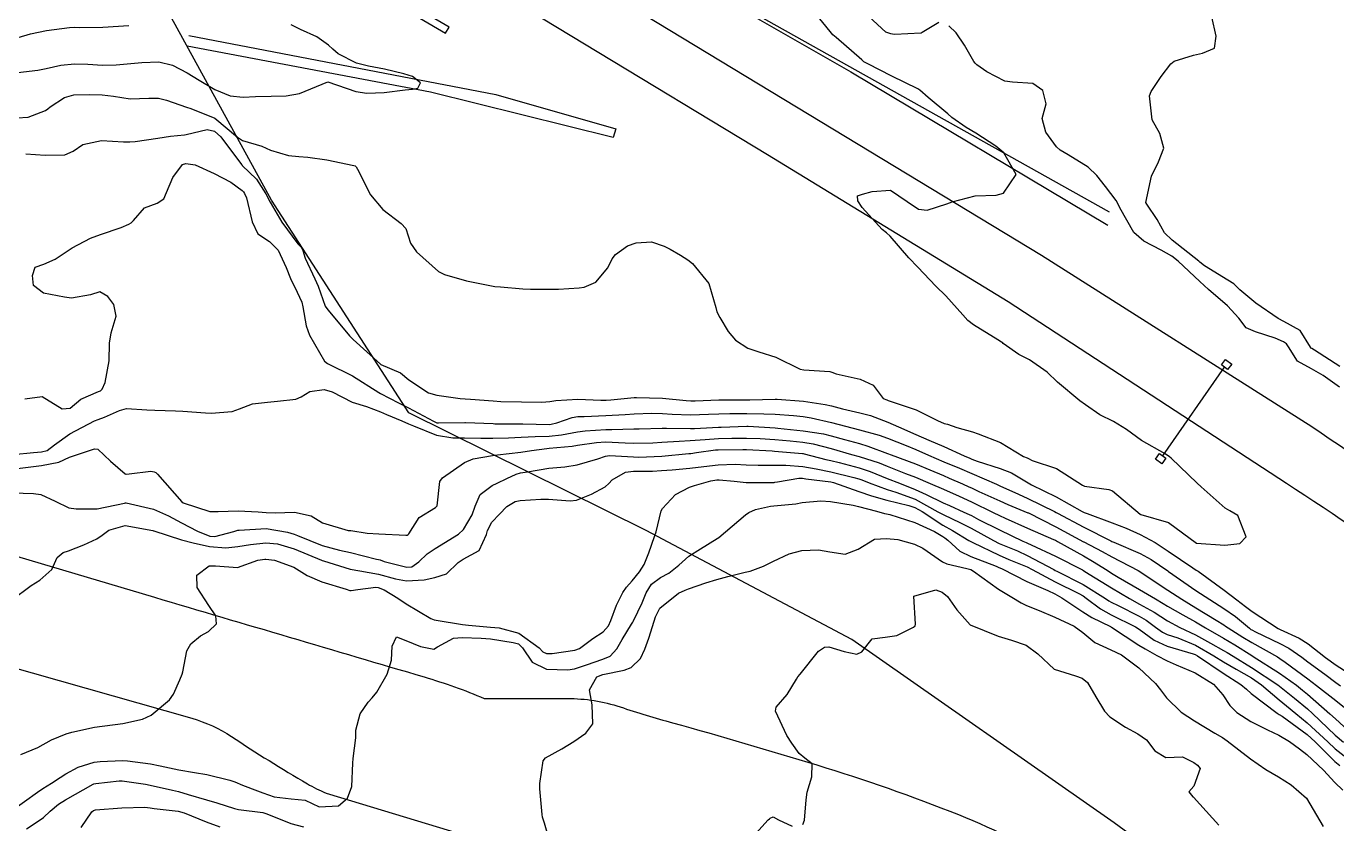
# Model space of a CAD drawing. Header units: metres. Extents: x 307586 to 320046, y 7427249 to 7434250.
# Drawn here: x 318586 to 318679, y 7430022.1 to 7430078.7 of the extents above; entities that cross this region are included whole.
import ezdxf

# ---------------------------------------------------------------- set-up
doc = ezdxf.new("R2010")
doc.units = ezdxf.units.M
doc.header["$MEASUREMENT"] = 0
for name, color, linetype in [('Canaleta de Drenagem', 151, 'Continuous'), ('Curvas de Nivel 1m', 11, 'Continuous'), ('Curvas de Nivel 5m', 15, 'Continuous'), ('Divisa', 42, 'FENCELINE2'), ('Linha Férrea', 20, 'Continuous'), ('Portico', 45, 'Continuous'), ('Vias Primárias', 230, 'Continuous')]:
    doc.layers.add(name, color=color, linetype=linetype)
doc.linetypes.add('FENCELINE2', pattern='A,0.25,-0.1,[132,ltypeshp.shx,S=0.1,R=0,X=-0.1,Y=0],-0.1,1', length=1.45)

msp = doc.modelspace()

# ---------------------------------------------------------------- linework, layer by layer
at = {"layer": 'Canaleta de Drenagem'}
msp.add_lwpolyline([(318539.638, 7430123.687), (318541.017, 7430123.391, -0.089246), (318542.886, 7430122.623, 0.008943), (318546.398, 7430120.47), (318553.255, 7430115.916), (318564.398, 7430108.447), (318582.929, 7430097.371), (318615.73, 7430078.185), (318615.975, 7430078.604), (318595.956, 7430090.288), (318580.7, 7430099.197), (318567.038, 7430107.411), (318557.668, 7430113.435), (318545.153, 7430121.808, 0.087116), (318539.573, 7430124.273, -41.983089)], format="xyb", dxfattribs=at)
for points in [[(318614.111, 7430099.992), (318618.011, 7430096.411), (318620.7, 7430094.089), (318625.407, 7430089.785), (318633.682, 7430082.956), (318637.246, 7430079.797), (318662.813, 7430065.489)], [(318613.695, 7430099.793), (318621.918, 7430092.218), (318627.149, 7430087.707), (318637.191, 7430079.597), (318644.47, 7430075.437), (318662.709, 7430064.554)], [(318597.51, 7430078.014), (318619.3, 7430073.817), (318627.803, 7430071.379), (318627.63, 7430070.777), (318614.657, 7430073.992), (318597.394, 7430077.262)]]:
    msp.add_lwpolyline(points, dxfattribs=at)
at = {"layer": 'Curvas de Nivel 1m', "flags": 128}
for points, elevation in [([(318585.35, 7430072.157), (318586.126, 7430072.203), (318587.359, 7430072.693), (318587.515, 7430072.804), (318587.689, 7430072.957), (318588.707, 7430073.609), (318589.371, 7430073.797), (318590.48, 7430073.821), (318591.372, 7430073.796), (318592.173, 7430073.71), (318593.369, 7430073.518), (318594.676, 7430073.571), (318595.37, 7430073.56), (318595.929, 7430073.422), (318597.364, 7430072.914), (318597.655, 7430072.837), (318599.353, 7430072.14), (318600.982, 7430070.804), (318601.33, 7430070.557), (318602.696, 7430070.149), (318603.324, 7430069.873), (318604.584, 7430069.494), (318605.32, 7430069.424), (318605.958, 7430069.379), (318607.318, 7430069.184), (318609.226, 7430068.788), (318609.314, 7430068.767), (318609.39, 7430068.699), (318609.479, 7430068.53), (318610.415, 7430066.689), (318611.278, 7430065.657), (318612.588, 7430064.66), (318612.913, 7430064.309), (318613.249, 7430063.273), (318613.671, 7430062.646), (318615.229, 7430061.269), (318615.655, 7430061.051), (318617.223, 7430060.6), (318619.217, 7430060.204), (318619.622, 7430060.171), (318621.215, 7430060.031), (318621.764, 7430060.002), (318623.215, 7430059.995), (318623.738, 7430060.002), (318625.217, 7430060.103), (318625.566, 7430060.157), (318626.401, 7430060.492), (318627.233, 7430061.528), (318627.549, 7430062.168), (318627.793, 7430062.474), (318628.642, 7430063.073), (318629.251, 7430063.288), (318630.34, 7430063.362), (318631.249, 7430063.061), (318631.657, 7430062.844), (318632.408, 7430062.423), (318632.906, 7430062.082), (318633.237, 7430061.834), (318634.4, 7430060.398), (318634.893, 7430058.698), (318634.975, 7430058.392), (318635.189, 7430057.988), (318635.787, 7430056.989), (318636.309, 7430056.373), (318637.165, 7430055.823), (318637.96, 7430055.553), (318639.155, 7430055.173), (318640.874, 7430054.323), (318641.143, 7430054.281), (318642.998, 7430054.149), (318643.141, 7430054.112), (318643.444, 7430053.983), (318645.136, 7430053.613), (318646.06, 7430053.184), (318646.784, 7430052.245), (318647.029, 7430052.148), (318647.122, 7430052.113), (318647.333, 7430052.025), (318649.115, 7430051.437), (318650.638, 7430050.674), (318651.106, 7430050.478), (318651.339, 7430050.43), (318651.99, 7430050.187), (318653.098, 7430049.868), (318653.518, 7430049.745), (318655.087, 7430049.119), (318656.723, 7430048.125), (318656.977, 7430048.027), (318657.072, 7430047.985), (318657.337, 7430047.85), (318659.065, 7430047.277), (318660.909, 7430046.081), (318661.052, 7430046.031), (318662.79, 7430045.793), (318663.049, 7430045.681), (318665.009, 7430044.03), (318665.033, 7430044.015), (318665.055, 7430044.008), (318667.024, 7430043.435), (318669.003, 7430041.98), (318671.002, 7430041.84), (318672.062, 7430041.944), (318672.532, 7430042.415), (318671.925, 7430043.947), (318671.354, 7430044.273), (318671.038, 7430044.467), (318669.332, 7430045.977), (318669.055, 7430046.232), (318667.207, 7430047.999), (318667.075, 7430048.112), (318666.773, 7430048.309), (318665.091, 7430049.263), (318664.031, 7430050.041), (318663.108, 7430050.599), (318662.141, 7430051.092), (318661.12, 7430051.787), (318660.733, 7430052.084), (318659.142, 7430053.4), (318658.414, 7430054.107), (318657.162, 7430054.989), (318656.392, 7430055.359), (318655.291, 7430056.148), (318655.236, 7430056.211), (318655.174, 7430056.25), (318654.917, 7430056.411), (318653.186, 7430057.484), (318652.782, 7430057.769), (318652.426, 7430058.182), (318651.213, 7430059.525), (318650.516, 7430060.207), (318649.236, 7430061.555), (318648.603, 7430062.226), (318647.258, 7430063.755), (318647.011, 7430063.994), (318646.71, 7430064.248), (318645.286, 7430065.805), (318644.987, 7430066.273), (318644.952, 7430066.618), (318645.298, 7430066.757), (318645.988, 7430066.948), (318647.301, 7430067.028), (318648.471, 7430066.228), (318649.285, 7430065.675), (318649.895, 7430065.603), (318651.291, 7430066.058), (318651.672, 7430066.194), (318653.297, 7430066.625), (318654.787, 7430066.666), (318655.3, 7430066.819), (318656.217, 7430068.136), (318655.336, 7430069.688), (318654.755, 7430070.156), (318653.352, 7430071.077), (318652.651, 7430071.476), (318651.646, 7430072.196), (318651.366, 7430072.438), (318649.975, 7430073.616), (318649.382, 7430074.125), (318649.225, 7430074.222), (318647.396, 7430075.119), (318645.684, 7430075.991), (318645.411, 7430076.143), (318645.25, 7430076.272), (318643.429, 7430077.863), (318643.2, 7430078.063), (318643.008, 7430078.296), (318641.461, 7430080.217)], 763), ([(318650.718, 7430078.933), (318649.55, 7430078.219), (318649.469, 7430078.183), (318649.433, 7430078.18), (318647.595, 7430078.075), (318647.431, 7430078.097), (318647.318, 7430078.128), (318646.971, 7430078.247), (318645.453, 7430079.635)], 764), ([(318585.389, 7430075.395), (318586.805, 7430075.556), (318587.393, 7430075.668), (318588.45, 7430075.902), (318589.399, 7430076.003), (318590.36, 7430075.969), (318591.398, 7430075.907), (318592.376, 7430075.928), (318593.4, 7430076.014), (318594.197, 7430076.086), (318595.402, 7430076.14), (318596.358, 7430075.896), (318597.391, 7430075.353), (318598.258, 7430074.831), (318599.376, 7430074.178), (318600.46, 7430073.721), (318601.371, 7430073.628), (318602.26, 7430073.675), (318603.372, 7430073.7), (318604.414, 7430073.719), (318605.374, 7430073.89), (318607.383, 7430074.72), (318609.376, 7430074.04), (318610.147, 7430073.92), (318611.376, 7430073.969), (318612.874, 7430074.153), (318613.378, 7430074.194), (318613.76, 7430074.265), (318613.95, 7430074.644), (318613.39, 7430075.089), (318612.77, 7430075.281), (318611.397, 7430075.611), (318610.257, 7430075.835), (318609.403, 7430076.038), (318608.115, 7430076.713), (318607.727, 7430077.028), (318607.419, 7430077.319), (318606.604, 7430077.918), (318605.43, 7430078.441), (318604.776, 7430078.757)], 762), ([(318585.422, 7430077.861), (318586.285, 7430078.12), (318587.427, 7430078.353), (318589.055, 7430078.572), (318589.429, 7430078.591), (318589.781, 7430078.584), (318591.43, 7430078.598), (318593.252, 7430078.713)], 761), ([(318679.141, 7430053.051), (318677.996, 7430053.872), (318677.158, 7430054.34), (318676.168, 7430054.9), (318675.53, 7430055.905), (318675.392, 7430056.124), (318675.176, 7430056.263), (318674.572, 7430056.523), (318673.183, 7430056.967), (318672.515, 7430057.269), (318672.003, 7430057.948), (318671.206, 7430058.814), (318669.859, 7430059.974), (318669.229, 7430060.547), (318667.696, 7430061.995), (318667.248, 7430062.349), (318666.496, 7430062.77), (318665.264, 7430063.418), (318664.563, 7430064.037), (318663.571, 7430065.766), (318663.443, 7430066.048), (318663.296, 7430066.309), (318662.541, 7430067.297), (318661.939, 7430068.071), (318661.322, 7430068.669), (318659.889, 7430069.54), (318659.339, 7430069.859), (318659.072, 7430070.103), (318658.315, 7430071.149), (318658.061, 7430072.113), (318658.336, 7430073.153), (318658.101, 7430074.113), (318657.398, 7430074.602), (318655.952, 7430074.695), (318655.399, 7430074.771), (318654.129, 7430075.439), (318653.41, 7430075.923), (318653.291, 7430076.051), (318653.216, 7430076.173), (318652.554, 7430077.313), (318651.951, 7430078.192), (318651.44, 7430078.7)], 764), ([(318585.946, 7430069.608), (318587.318, 7430069.509), (318588.73, 7430069.534), (318589.322, 7430069.81), (318589.994, 7430070.265), (318591.329, 7430070.552), (318592.897, 7430070.465), (318593.329, 7430070.458), (318593.724, 7430070.491), (318595.332, 7430070.732), (318596.23, 7430070.857), (318597.223, 7430070.954), (318597.335, 7430070.975), (318598.817, 7430071.349), (318599.339, 7430071.217), (318599.796, 7430070.815), (318601.254, 7430068.86), (318601.295, 7430068.8), (318601.313, 7430068.784), (318602.331, 7430067.813), (318602.983, 7430066.775), (318603.284, 7430066.172), (318604.117, 7430064.761), (318605.248, 7430063.231), (318605.481, 7430062.982), (318605.598, 7430062.745), (318605.772, 7430062.205), (318606.468, 7430060.731), (318606.687, 7430060.207), (318607.194, 7430058.797), (318607.229, 7430058.72), (318607.405, 7430058.504), (318608.916, 7430056.703), (318609.169, 7430056.441), (318611.117, 7430054.68), (318611.143, 7430054.666), (318612.54, 7430054.062), (318613.132, 7430053.579), (318614.52, 7430052.636), (318615.122, 7430052.491), (318616.764, 7430052.25), (318617.119, 7430052.226), (318617.508, 7430052.207), (318619.118, 7430052.068), (318619.651, 7430052.041), (318621.117, 7430052.01), (318622.567, 7430051.988), (318623.118, 7430052.024), (318623.554, 7430052.09), (318625.12, 7430052.196), (318626.75, 7430052.117), (318627.119, 7430052.115), (318627.456, 7430052.14), (318629.121, 7430052.304), (318629.267, 7430052.313), (318631.121, 7430052.256), (318632.803, 7430052.098), (318633.12, 7430052.082), (318633.437, 7430052.089), (318635.12, 7430052.144), (318636.914, 7430052.156), (318637.121, 7430052.155), (318637.323, 7430052.156), (318639.122, 7430052.205), (318639.26, 7430052.2), (318641.12, 7430052.047), (318642.65, 7430051.829), (318643.117, 7430051.718), (318643.88, 7430051.518), (318645.113, 7430051.229), (318645.883, 7430051.03), (318647.106, 7430050.573), (318647.861, 7430050.232), (318649.095, 7430049.677), (318650.009, 7430049.291), (318651.083, 7430048.839), (318652.526, 7430048.178), (318652.91, 7430048.011), (318653.071, 7430047.946), (318653.441, 7430047.795), (318655.064, 7430047.272), (318655.88, 7430046.957), (318657.054, 7430046.253), (318657.287, 7430046.118), (318659.045, 7430045.262), (318660.892, 7430044.224), (318661.034, 7430044.161), (318661.093, 7430044.138), (318661.248, 7430044.077), (318663.023, 7430043.422), (318664.01, 7430043.048), (318665.011, 7430042.599), (318666.066, 7430042.014), (318666.643, 7430041.649), (318666.997, 7430041.418), (318668.733, 7430040.235), (318668.984, 7430040.064), (318669.111, 7430039.979), (318670.963, 7430038.641), (318671.862, 7430037.946), (318672.48, 7430037.469), (318672.945, 7430037.125), (318674.784, 7430035.911), (318674.932, 7430035.837), (318676.277, 7430035.24), (318676.922, 7430034.833), (318678.145, 7430033.868), (318678.905, 7430033.316), (318680.347, 7430032.389)], 764), ([(318585.066, 7430048.262), (318586.509, 7430048.41), (318587.068, 7430048.459), (318587.465, 7430048.56), (318587.987, 7430048.951), (318589.081, 7430049.742), (318590.824, 7430050.657), (318591.091, 7430050.764), (318591.535, 7430050.913), (318592.606, 7430051.392), (318593.103, 7430051.534), (318594.533, 7430051.444), (318595.101, 7430051.406), (318596.582, 7430051.367), (318597.1, 7430051.336), (318598.693, 7430051.23), (318599.099, 7430051.2), (318600.586, 7430051.32), (318601.104, 7430051.517), (318602.034, 7430051.861), (318603.111, 7430051.983), (318603.812, 7430052.063), (318605.115, 7430052.199), (318605.494, 7430052.367), (318606.11, 7430052.735), (318607.124, 7430052.877), (318607.693, 7430052.714), (318609.112, 7430051.974), (318610.133, 7430051.67), (318611.109, 7430051.307), (318611.549, 7430051.115), (318612.619, 7430050.657), (318613.1, 7430050.451), (318613.448, 7430050.296), (318615.088, 7430049.652), (318616.25, 7430049.448), (318617.086, 7430049.445), (318618.237, 7430049.437), (318619.086, 7430049.431), (318620.206, 7430049.449), (318621.087, 7430049.487), (318622.087, 7430049.546), (318623.089, 7430049.577), (318623.952, 7430049.66), (318625.093, 7430049.882), (318625.636, 7430049.96), (318627.096, 7430050.047), (318627.52, 7430050.053), (318629.097, 7430050.079), (318629.466, 7430050.087), (318631.098, 7430050.131), (318631.401, 7430050.133), (318633.098, 7430050.111), (318633.388, 7430050.117), (318635.1, 7430050.204), (318635.276, 7430050.211), (318637.102, 7430050.272), (318637.187, 7430050.274), (318639.1, 7430050.155), (318639.295, 7430050.143), (318641.097, 7430049.957), (318642.531, 7430049.735), (318643.093, 7430049.603), (318644.036, 7430049.333), (318645.085, 7430049.057), (318645.692, 7430048.871), (318647.074, 7430048.34), (318647.344, 7430048.237), (318649.067, 7430047.6), (318650.092, 7430047.18), (318651.059, 7430046.771), (318651.463, 7430046.599), (318652.412, 7430046.18), (318652.858, 7430045.981), (318653.05, 7430045.891), (318653.563, 7430045.649), (318655.041, 7430044.979), (318655.622, 7430044.725), (318657.033, 7430044.138), (318657.074, 7430044.12), (318659.018, 7430043.135), (318660.984, 7430042.08), (318661.003, 7430042.07), (318662.316, 7430041.38), (318662.992, 7430041.006), (318664.864, 7430040.031), (318664.982, 7430039.963), (318665.154, 7430039.854), (318666.963, 7430038.645), (318667.97, 7430037.99), (318668.947, 7430037.393), (318670.402, 7430036.502), (318670.935, 7430036.178), (318671.064, 7430036.088), (318671.253, 7430035.955), (318672.29, 7430035.303), (318672.923, 7430034.924), (318674.734, 7430033.912), (318674.911, 7430033.8), (318675.285, 7430033.527), (318676.89, 7430032.343), (318677.51, 7430031.874), (318678.872, 7430030.801), (318680.079, 7430029.848)], 766), ([(318585.356, 7430047.285), (318587.058, 7430047.476), (318588.287, 7430047.722), (318589.064, 7430048.071), (318590.829, 7430048.681), (318591.07, 7430048.639), (318591.955, 7430047.8), (318592.999, 7430046.891), (318593.053, 7430046.872), (318593.074, 7430046.869), (318593.282, 7430046.888), (318594.831, 7430047.097), (318595.055, 7430047.049), (318595.175, 7430046.989), (318595.299, 7430046.866), (318597.024, 7430044.898), (318597.109, 7430044.839), (318599.017, 7430044.221), (318599.607, 7430044.224), (318601.018, 7430044.278), (318602.436, 7430044.198), (318603.017, 7430044.161), (318603.649, 7430044.132), (318605.017, 7430044.174), (318606.202, 7430043.92), (318607.01, 7430043.426), (318608.823, 7430042.884), (318609.005, 7430042.865), (318610.162, 7430042.688), (318611.002, 7430042.629), (318612.903, 7430042.552), (318613.002, 7430042.554), (318613.067, 7430042.585), (318613.133, 7430042.649), (318613.858, 7430043.798), (318615.022, 7430044.502), (318615.126, 7430044.628), (318615.325, 7430046.349), (318615.504, 7430046.623), (318617.064, 7430047.709), (318617.688, 7430047.972), (318619.069, 7430048.197), (318619.408, 7430048.238), (318621.072, 7430048.445), (318621.825, 7430048.549), (318622.913, 7430048.694), (318623.076, 7430048.711), (318624.722, 7430048.869), (318625.079, 7430048.922), (318626.442, 7430049.13), (318627.083, 7430049.157), (318628.46, 7430049.089), (318629.082, 7430049.078), (318630.423, 7430049.107), (318631.083, 7430049.14), (318632.291, 7430049.216), (318633.086, 7430049.259), (318634.145, 7430049.342), (318635.088, 7430049.395), (318636.044, 7430049.42), (318637.089, 7430049.428), (318638.041, 7430049.398), (318639.088, 7430049.329), (318640.173, 7430049.243), (318641.085, 7430049.15), (318641.797, 7430049.023), (318643.079, 7430048.685), (318644.515, 7430048.276), (318645.071, 7430048.118), (318646.486, 7430047.668), (318647.065, 7430047.449), (318648.36, 7430046.926), (318649.057, 7430046.653), (318650.108, 7430046.209), (318651.047, 7430045.803), (318652.165, 7430045.309), (318653.04, 7430044.897), (318654.571, 7430044.155), (318655.03, 7430043.929), (318655.427, 7430043.744), (318657.017, 7430043.045), (318658.861, 7430042.245), (318659.004, 7430042.177), (318659.148, 7430042.099), (318660.993, 7430041.071), (318661.624, 7430040.706), (318662.662, 7430040.055), (318662.98, 7430039.85), (318663.45, 7430039.571), (318664.963, 7430038.686), (318666.081, 7430038.013), (318666.631, 7430037.686), (318666.948, 7430037.502), (318668.04, 7430036.891), (318668.937, 7430036.387), (318669.646, 7430035.973), (318670.926, 7430035.232), (318671.722, 7430034.749), (318672.914, 7430033.99), (318673.008, 7430033.929), (318674.895, 7430032.748), (318676.081, 7430031.892), (318676.529, 7430031.535), (318676.877, 7430031.245), (318678.469, 7430029.864), (318678.858, 7430029.514), (318680.669, 7430027.832)], 767), ([(318585.031, 7430045.557), (318586.509, 7430045.489), (318587.03, 7430045.431), (318588.038, 7430044.95), (318589.018, 7430044.491), (318589.537, 7430044.415), (318591.018, 7430044.419), (318592.953, 7430044.822), (318593.022, 7430044.838), (318593.075, 7430044.837), (318595.018, 7430044.383), (318596.075, 7430043.915), (318597.009, 7430043.425), (318598.135, 7430042.829), (318598.998, 7430042.483), (318599.357, 7430042.457), (318600.711, 7430042.803), (318600.929, 7430042.875), (318601.004, 7430042.886), (318601.097, 7430042.891), (318603.005, 7430043.01), (318604.516, 7430042.755), (318605.001, 7430042.602), (318605.237, 7430042.509), (318606.989, 7430041.819), (318608.217, 7430041.475), (318608.982, 7430041.319), (318610.827, 7430040.839), (318610.984, 7430040.808), (318611.091, 7430040.786), (318611.387, 7430040.674), (318612.977, 7430040.263), (318613.339, 7430040.285), (318613.84, 7430040.641), (318614.415, 7430041.209), (318614.993, 7430041.592), (318616.654, 7430042.605), (318617.006, 7430042.945), (318617.623, 7430043.988), (318617.828, 7430044.592), (318618.19, 7430045.434), (318619.045, 7430046.071), (318619.397, 7430046.227), (318620.074, 7430046.57), (318620.743, 7430046.877), (318621.057, 7430046.956), (318621.55, 7430047.045), (318623.06, 7430047.287), (318624.194, 7430047.387), (318625.063, 7430047.529), (318626.544, 7430047.964), (318627.07, 7430048.152), (318627.358, 7430048.189), (318629.069, 7430048.095), (318629.44, 7430048.086), (318631.07, 7430048.156), (318632.992, 7430048.331), (318633.072, 7430048.336), (318633.135, 7430048.347), (318633.526, 7430048.405), (318634.877, 7430048.591), (318635.076, 7430048.604), (318636.824, 7430048.617), (318637.077, 7430048.612), (318638.896, 7430048.522), (318639.075, 7430048.509), (318641.049, 7430048.344), (318641.073, 7430048.344), (318641.092, 7430048.339), (318641.171, 7430048.319), (318642.696, 7430047.923), (318643.068, 7430047.838), (318643.654, 7430047.698), (318645.063, 7430047.319), (318645.86, 7430047.057), (318647.056, 7430046.572), (318647.939, 7430046.231), (318649.047, 7430045.794), (318649.831, 7430045.423), (318651.033, 7430044.849), (318651.484, 7430044.647), (318652.499, 7430044.178), (318652.868, 7430044.01), (318653.029, 7430043.93), (318653.531, 7430043.659), (318655.015, 7430042.923), (318656.669, 7430042.125), (318656.906, 7430042.026), (318657.001, 7430041.978), (318657.261, 7430041.857), (318658.992, 7430041.053), (318660.904, 7430040.081), (318660.982, 7430040.039), (318661.085, 7430039.975), (318662.964, 7430038.799), (318664.236, 7430038.037), (318664.949, 7430037.656), (318666.001, 7430037.072), (318666.938, 7430036.463), (318667.811, 7430035.991), (318668.928, 7430035.473), (318670.003, 7430034.888), (318670.917, 7430034.353), (318671.164, 7430034.205), (318671.591, 7430033.95), (318672.901, 7430033.16), (318674.768, 7430031.911), (318674.882, 7430031.827), (318675.952, 7430030.972), (318676.866, 7430030.208), (318677.229, 7430029.876), (318678.84, 7430028.354), (318679.418, 7430027.851)], 768), ([(318584.942, 7430037.92), (318586.346, 7430038.969), (318586.957, 7430039.34), (318587.805, 7430040.111), (318588.17, 7430040.948), (318588.602, 7430041.321), (318588.98, 7430041.44), (318590.068, 7430041.848), (318590.993, 7430042.274), (318591.38, 7430042.532), (318591.853, 7430042.907), (318593.006, 7430043.227), (318594.955, 7430042.87), (318595.003, 7430042.851), (318595.03, 7430042.842), (318596.993, 7430042.204), (318597.825, 7430041.997), (318598.987, 7430041.731), (318600.149, 7430041.644), (318600.987, 7430041.748), (318601.896, 7430041.879), (318602.991, 7430042.001), (318603.816, 7430041.936), (318604.985, 7430041.578), (318606.922, 7430040.773), (318606.973, 7430040.753), (318607.073, 7430040.719), (318608.967, 7430040.133), (318609.641, 7430040.018), (318610.969, 7430039.767), (318612.19, 7430039.437), (318612.963, 7430039.293), (318614.219, 7430039.383), (318614.967, 7430039.548), (318615.789, 7430039.799), (318616.62, 7430040.605), (318616.985, 7430040.832), (318618.123, 7430041.457), (318618.628, 7430042.584), (318618.713, 7430042.876), (318619.012, 7430043.46), (318619.555, 7430044.037), (318620.073, 7430044.57), (318620.669, 7430044.923), (318621.03, 7430045.011), (318622.483, 7430045.087), (318623.032, 7430045.104), (318624.565, 7430044.98), (318625.031, 7430045.017), (318626.078, 7430045.454), (318627.045, 7430045.985), (318627.311, 7430046.216), (318627.551, 7430046.475), (318628.501, 7430047.023), (318629.059, 7430047.095), (318630.411, 7430047.095), (318631.06, 7430047.121), (318631.816, 7430047.184), (318633.062, 7430047.298), (318634.048, 7430047.415), (318635.064, 7430047.532), (318636.265, 7430047.573), (318637.065, 7430047.546), (318637.907, 7430047.509), (318639.065, 7430047.501), (318639.88, 7430047.517), (318641.064, 7430047.42), (318642.011, 7430047.254), (318643.06, 7430047.045), (318644.693, 7430046.637), (318645.056, 7430046.538), (318645.257, 7430046.469), (318645.774, 7430046.259), (318647.046, 7430045.789), (318647.677, 7430045.6), (318649.036, 7430045.093), (318650.646, 7430044.204), (318651.021, 7430043.999), (318652.265, 7430043.424), (318653.016, 7430043.035), (318654.605, 7430042.154), (318655.001, 7430041.961), (318656.292, 7430041.427), (318656.993, 7430041.108), (318658.875, 7430040.101), (318658.982, 7430040.043), (318659.09, 7430039.991), (318660.967, 7430039.048), (318662.536, 7430038.056), (318662.785, 7430037.886), (318662.95, 7430037.791), (318663.447, 7430037.546), (318664.941, 7430036.791), (318665.424, 7430036.509), (318666.096, 7430036.013), (318666.578, 7430035.654), (318666.928, 7430035.49), (318667.67, 7430035.248), (318668.92, 7430034.727), (318670.223, 7430033.967), (318670.907, 7430033.541), (318671.81, 7430033.036), (318672.89, 7430032.427), (318673.607, 7430031.923), (318674.872, 7430030.857), (318675.39, 7430030.424), (318676.052, 7430029.892), (318676.853, 7430029.224), (318678.306, 7430027.865), (318678.828, 7430027.387), (318679.695, 7430026.721)], 769), ([(318584.935, 7430022.987), (318586.776, 7430024.294), (318587.173, 7430024.562), (318587.784, 7430024.95), (318588.384, 7430025.349), (318588.793, 7430025.61), (318589.663, 7430026.069), (318590.805, 7430026.424), (318591.238, 7430026.481), (318592.808, 7430026.553), (318593.16, 7430026.534), (318594.804, 7430026.3), (318595.486, 7430026.177), (318596.799, 7430025.896), (318597.929, 7430025.696), (318598.794, 7430025.557), (318600.438, 7430025.154), (318600.786, 7430025.03), (318601.326, 7430024.792), (318602.402, 7430024.397), (318602.778, 7430024.257), (318603.574, 7430023.963), (318604.774, 7430023.834), (318605.772, 7430023.734), (318606.768, 7430023.257), (318608.144, 7430023.332), (318608.775, 7430023.886), (318609.091, 7430024.695), (318609.147, 7430026.356), (318609.172, 7430026.696), (318609.361, 7430028.161), (318609.375, 7430028.695), (318609.667, 7430029.869), (318610.237, 7430030.686), (318610.536, 7430031.005), (318610.864, 7430031.406), (318611.587, 7430032.669), (318611.893, 7430033.665), (318611.949, 7430034.664), (318612.245, 7430035.328), (318612.909, 7430035.073), (318613.942, 7430034.64), (318614.901, 7430034.458), (318615.169, 7430034.626), (318616.302, 7430035.22), (318616.913, 7430035.275), (318618.26, 7430035.239), (318618.912, 7430035.186), (318620.538, 7430034.935), (318620.907, 7430034.821), (318621.187, 7430034.556), (318621.864, 7430033.517), (318622.888, 7430033.033), (318624.413, 7430032.99), (318624.888, 7430033.061), (318625.736, 7430033.342), (318626.895, 7430033.733), (318627.415, 7430033.958), (318627.872, 7430034.47), (318628.252, 7430035.127), (318628.929, 7430036.223), (318629.02, 7430036.371), (318629.066, 7430036.459), (318629.669, 7430037.73), (318629.97, 7430038.45), (318630.342, 7430039.066), (318630.969, 7430039.539), (318631.56, 7430039.845), (318632.29, 7430040.42), (318632.989, 7430041.047), (318633.814, 7430041.583), (318635.002, 7430042.313), (318635.107, 7430042.388), (318637.019, 7430043.993), (318637.232, 7430044.146), (318637.719, 7430044.353), (318638.769, 7430044.6), (318639.027, 7430044.631), (318640.576, 7430044.778), (318641.031, 7430044.85), (318642.359, 7430044.974), (318643.032, 7430044.926), (318644.634, 7430044.669), (318645.028, 7430044.583), (318646.289, 7430044.251), (318646.863, 7430044.084), (318647.021, 7430044.058), (318647.238, 7430044.021), (318649.015, 7430043.443), (318650.422, 7430042.793), (318651.005, 7430042.439), (318651.155, 7430042.347), (318651.356, 7430042.195), (318652.215, 7430041.402), (318652.992, 7430041.036), (318654.798, 7430040.338), (318654.984, 7430040.252), (318655.057, 7430040.222), (318655.22, 7430040.146), (318656.97, 7430039.247), (318658.46, 7430038.605), (318658.957, 7430038.371), (318659.443, 7430038.095), (318660.943, 7430037.089), (318661.564, 7430036.696), (318662.904, 7430036.05), (318662.921, 7430036.039), (318662.973, 7430036.009), (318664.92, 7430034.738), (318665.365, 7430034.471), (318666.189, 7430034.011), (318666.907, 7430033.612), (318667.56, 7430033.336), (318668.895, 7430032.777), (318670.207, 7430031.967), (318670.875, 7430031.202), (318671.363, 7430030.448), (318671.866, 7430029.945), (318672.854, 7430029.305), (318674.034, 7430028.729), (318674.839, 7430028.345), (318675.599, 7430027.899), (318676.314, 7430027.374), (318676.824, 7430026.965), (318677.999, 7430025.868), (318678.804, 7430024.975), (318679.378, 7430024.431)], 771), ([(318623.189, 7430020.526), (318622.759, 7430022.104), (318622.616, 7430022.531), (318622.578, 7430022.718), (318622.407, 7430024.534), (318622.415, 7430024.909), (318622.661, 7430026.532), (318622.815, 7430026.734), (318623.968, 7430027.372), (318624.827, 7430027.895), (318625.692, 7430028.497), (318626.18, 7430029.153), (318626.135, 7430030.491), (318625.949, 7430031.569), (318626.453, 7430032.486), (318626.885, 7430032.663), (318628.394, 7430032.958), (318628.89, 7430033.16), (318629.562, 7430033.787), (318629.855, 7430034.45), (318630.143, 7430035.22), (318630.54, 7430036.444), (318630.634, 7430036.745), (318630.942, 7430037.357), (318632.245, 7430038.421), (318632.736, 7430038.633), (318632.958, 7430038.724), (318634.195, 7430039.168), (318634.968, 7430039.389), (318635.751, 7430039.599), (318636.976, 7430039.906), (318637.347, 7430039.987), (318638.28, 7430040.347), (318638.753, 7430040.574), (318638.986, 7430040.688), (318640.1, 7430041.22), (318640.994, 7430041.464), (318642.186, 7430041.493), (318642.994, 7430041.358), (318644.088, 7430041.183), (318644.996, 7430041.552), (318646.163, 7430042.253), (318647.004, 7430042.309), (318647.816, 7430042.232), (318649, 7430041.909), (318649.596, 7430041.615), (318650.987, 7430040.644), (318651.297, 7430040.506), (318652.713, 7430040.174), (318652.982, 7430040.103), (318653.172, 7430039.976), (318654.961, 7430038.716), (318655.903, 7430038.136), (318656.558, 7430037.735), (318656.947, 7430037.561), (318657.847, 7430037.207), (318658.939, 7430036.716), (318660.316, 7430036.086), (318660.928, 7430035.638), (318661.782, 7430034.928), (318662.917, 7430034.411), (318663.684, 7430034.042), (318664.899, 7430033.116), (318666.082, 7430032.012), (318666.444, 7430031.572), (318666.873, 7430030.999), (318667.917, 7430029.989), (318668.854, 7430029.357), (318670.304, 7430028.495), (318670.836, 7430028.183), (318671.173, 7430027.947), (318672.82, 7430026.67), (318673.919, 7430025.919), (318674.808, 7430025.399), (318675.717, 7430024.811), (318676.793, 7430023.88), (318677.984, 7430021.868)], 772), ([(318641.07, 7430021.997), (318641.198, 7430022.306), (318641.322, 7430023.76), (318641.393, 7430024.304), (318641.704, 7430025.396), (318641.732, 7430026.301), (318641.216, 7430026.705), (318640.82, 7430027.048), (318640.286, 7430027.784), (318639.93, 7430028.329), (318639.146, 7430030.049), (318639.192, 7430030.337), (318639.964, 7430031.237), (318640.634, 7430032.322), (318640.728, 7430032.478), (318640.886, 7430032.671), (318642.177, 7430034.301), (318642.602, 7430034.6), (318642.908, 7430034.611), (318644.006, 7430034.279), (318644.901, 7430034.107), (318645.25, 7430034.265), (318645.997, 7430035.174), (318646.919, 7430035.291), (318647.733, 7430035.419), (318648.93, 7430036.02), (318649.043, 7430036.107), (318649.066, 7430036.219), (318648.953, 7430038.22), (318650.512, 7430038.652), (318650.957, 7430038.494), (318651.332, 7430038.194), (318651.992, 7430037.233), (318652.933, 7430036.17), (318654.925, 7430035.381), (318655.886, 7430035.099), (318656.919, 7430034.743), (318657.753, 7430034.112), (318658.897, 7430033.025), (318660.42, 7430032.555), (318660.888, 7430032.403), (318661.273, 7430032.074), (318661.867, 7430031.059), (318662.471, 7430030.056), (318662.857, 7430029.643), (318663.966, 7430028.919), (318664.839, 7430028.432), (318665.456, 7430028.021), (318666.047, 7430027.233), (318666.82, 7430026.756), (318668.011, 7430026.798), (318668.817, 7430026.4), (318669.064, 7430026.225), (318669.254, 7430025.973), (318668.8, 7430024.723), (318668.447, 7430024.333), (318668.749, 7430023.98), (318668.792, 7430023.934), (318670.587, 7430021.953)], 773), ([(318586.013, 7430021.702), (318586.751, 7430022.187), (318587.216, 7430022.496), (318587.695, 7430022.951), (318588.271, 7430023.441), (318588.771, 7430023.757), (318590.737, 7430024.875), (318590.783, 7430024.896), (318590.917, 7430024.918), (318592.575, 7430025.105), (318592.786, 7430025.103), (318594.446, 7430024.873), (318594.782, 7430024.807), (318596.373, 7430024.44), (318596.778, 7430024.341), (318597.477, 7430024.132), (318598.772, 7430023.76), (318599.51, 7430023.553), (318600.766, 7430023.134), (318601.051, 7430023.072), (318602.764, 7430022.858), (318603.048, 7430022.767), (318604.753, 7430022.081), (318605.643, 7430021.843)], 772), ([(318589.884, 7430021.784), (318590.637, 7430022.912), (318590.764, 7430023.007), (318590.892, 7430023.037), (318592.766, 7430023.184), (318594.41, 7430023.23), (318594.766, 7430023.189), (318595.049, 7430023.149), (318596.764, 7430022.951), (318597.186, 7430022.836), (318598.754, 7430022.197), (318599.708, 7430021.846)], 773), ([(318637.732, 7430021.371), (318638.626, 7430022.341), (318638.698, 7430022.406), (318638.764, 7430022.46), (318638.979, 7430022.55), (318639.343, 7430022.331), (318640.319, 7430021.877)], 773)]:
    msp.add_lwpolyline(points, dxfattribs=dict(at, elevation=elevation))
at = {"layer": 'Curvas de Nivel 5m', "flags": 128}
for points, elevation in [([(318679.159, 7430054.509), (318677.373, 7430055.676), (318677.172, 7430055.787), (318677.116, 7430055.825), (318677.079, 7430055.881), (318676.351, 7430057.059), (318675.191, 7430057.72), (318674.794, 7430057.914), (318673.209, 7430059.02), (318672.081, 7430059.947), (318671.646, 7430060.373), (318671.23, 7430060.645), (318669.567, 7430061.649), (318669.242, 7430061.915), (318669.164, 7430061.981), (318667.265, 7430063.487), (318666.732, 7430064.008), (318666.216, 7430064.95), (318665.475, 7430066.027), (318665.414, 7430066.148), (318665.797, 7430068.023), (318666.294, 7430069.05), (318666.685, 7430070.01), (318666.393, 7430071.054), (318665.844, 7430072.023), (318665.676, 7430073.738), (318665.772, 7430074.024), (318666.486, 7430075.096), (318667.181, 7430076.003), (318667.415, 7430076.19), (318668.786, 7430076.619), (318669.421, 7430076.745), (318670.282, 7430077.114), (318670.383, 7430077.97), (318670.087, 7430079.34)], 765), ([(318585.879, 7430052.211), (318587.114, 7430052.384), (318588.527, 7430051.52), (318589.102, 7430051.569), (318589.858, 7430052.186), (318591.12, 7430052.738), (318591.251, 7430052.788), (318591.38, 7430052.916), (318591.587, 7430053.372), (318591.879, 7430054.909), (318591.899, 7430056.171), (318592.019, 7430056.907), (318592.363, 7430058.081), (318592.206, 7430058.905), (318591.771, 7430059.484), (318591.202, 7430059.816), (318590.534, 7430059.592), (318589.197, 7430059.365), (318588.712, 7430059.431), (318587.201, 7430059.724), (318586.495, 7430060.26), (318586.435, 7430060.972), (318586.629, 7430061.562), (318587.225, 7430061.772), (318588.048, 7430062.135), (318589.243, 7430062.94), (318590.553, 7430063.624), (318591.253, 7430063.887), (318592.73, 7430064.37), (318593.26, 7430064.613), (318593.436, 7430064.714), (318593.59, 7430064.887), (318594.375, 7430065.78), (318595.282, 7430066.113), (318595.745, 7430066.405), (318595.929, 7430066.86), (318596.378, 7430067.928), (318597.061, 7430068.844), (318597.314, 7430068.92), (318597.964, 7430068.833), (318599.307, 7430068.222), (318600.505, 7430067.604), (318601.295, 7430067.015), (318601.404, 7430066.908), (318601.473, 7430066.797), (318601.602, 7430066.482), (318602.01, 7430064.789), (318602.414, 7430063.942), (318603.249, 7430063.393), (318603.849, 7430062.764), (318604.435, 7430061.547), (318604.74, 7430060.755), (318605.203, 7430059.788), (318605.524, 7430059.073), (318605.612, 7430058.744), (318605.84, 7430057.4), (318606.082, 7430056.736), (318607.146, 7430054.905), (318607.354, 7430054.718), (318609.134, 7430053.841), (318611.004, 7430052.681), (318611.122, 7430052.606), (318612.398, 7430051.943), (318613.112, 7430051.586), (318614.877, 7430050.632), (318615.101, 7430050.525), (318615.222, 7430050.507), (318617.102, 7430050.547), (318617.155, 7430050.546), (318619.101, 7430050.46), (318619.225, 7430050.455), (318621.101, 7430050.455), (318621.205, 7430050.455), (318623.101, 7430050.404), (318623.22, 7430050.41), (318623.63, 7430050.525), (318624.718, 7430050.902), (318625.107, 7430050.956), (318625.567, 7430050.962), (318627.108, 7430051.038), (318628.461, 7430051.114), (318629.11, 7430051.151), (318630.364, 7430051.194), (318631.11, 7430051.176), (318631.807, 7430051.126), (318633.11, 7430051.087), (318634.382, 7430051.125), (318635.111, 7430051.154), (318635.901, 7430051.168), (318637.111, 7430051.179), (318638.303, 7430051.156), (318639.111, 7430051.125), (318640.406, 7430051.031), (318641.109, 7430050.961), (318641.672, 7430050.875), (318643.106, 7430050.549), (318644.092, 7430050.28), (318645.099, 7430050.011), (318646.481, 7430049.636), (318647.091, 7430049.43), (318648.412, 7430048.897), (318649.079, 7430048.613), (318649.978, 7430048.211), (318651.068, 7430047.743), (318652.177, 7430047.296), (318653.06, 7430046.919), (318654.802, 7430046.153), (318655.052, 7430046.042), (318656.368, 7430045.452), (318657.043, 7430045.139), (318658.924, 7430044.211), (318659.033, 7430044.154), (318659.14, 7430044.099), (318661.018, 7430043.108), (318662.916, 7430042.14), (318663.004, 7430042.102), (318663.136, 7430042.049), (318664.995, 7430041.248), (318665.782, 7430040.809), (318666.965, 7430040), (318666.983, 7430039.987), (318667.019, 7430039.963), (318668.963, 7430038.619), (318669.938, 7430037.97), (318670.947, 7430037.336), (318671.754, 7430036.761), (318672.757, 7430035.933), (318672.858, 7430035.857), (318672.932, 7430035.816), (318673.173, 7430035.685), (318674.922, 7430034.847), (318675.539, 7430034.521), (318676.463, 7430033.887), (318676.908, 7430033.553), (318678.095, 7430032.668), (318678.886, 7430032.09), (318679.21, 7430031.857)], 765), ([(318585.595, 7430026.978), (318586.818, 7430027.476), (318587.767, 7430028.007), (318588.828, 7430028.448), (318589.21, 7430028.555), (318590.833, 7430028.92), (318592.836, 7430029.167), (318594.233, 7430029.482), (318594.842, 7430029.769), (318596.154, 7430030.85), (318596.441, 7430031.264), (318596.874, 7430032.279), (318597.05, 7430032.668), (318597.096, 7430032.838), (318597.389, 7430034.344), (318597.653, 7430034.832), (318598.344, 7430035.393), (318598.916, 7430035.703), (318599.491, 7430036.247), (318599.433, 7430036.815), (318598.94, 7430037.543), (318598.1, 7430038.829), (318598.094, 7430039.696), (318598.968, 7430040.358), (318599.422, 7430040.362), (318600.967, 7430040.256), (318602.419, 7430040.778), (318602.911, 7430040.833), (318602.974, 7430040.834), (318603.599, 7430040.764), (318604.968, 7430040.274), (318605.913, 7430039.686), (318606.958, 7430039.228), (318608.684, 7430038.703), (318608.952, 7430038.621), (318609.04, 7430038.611), (318609.504, 7430038.694), (318610.779, 7430038.857), (318610.955, 7430038.837), (318611.383, 7430038.674), (318612.348, 7430038.06), (318612.943, 7430037.672), (318614.676, 7430036.633), (318614.931, 7430036.531), (318615.054, 7430036.505), (318616.927, 7430036.205), (318617.366, 7430036.156), (318618.925, 7430036.024), (318619.536, 7430035.962), (318620.918, 7430035.592), (318622.369, 7430034.538), (318622.636, 7430034.269), (318622.899, 7430034.143), (318623.285, 7430034.14), (318624.902, 7430034.384), (318625.23, 7430034.505), (318626.187, 7430035.218), (318626.921, 7430035.686), (318627.296, 7430036.108), (318627.456, 7430036.475), (318627.849, 7430037.566), (318628.299, 7430038.467), (318628.56, 7430038.863), (318628.966, 7430039.308), (318629.492, 7430039.938), (318629.818, 7430040.452), (318630.149, 7430041.291), (318630.564, 7430042.444), (318630.673, 7430042.776), (318631.021, 7430044.259), (318631.112, 7430044.439), (318632.034, 7430045.429), (318633.046, 7430045.957), (318633.379, 7430046.075), (318634.558, 7430046.395), (318634.985, 7430046.459), (318635.054, 7430046.466), (318635.131, 7430046.466), (318636.213, 7430046.373), (318637.052, 7430046.287), (318637.124, 7430046.287), (318639.052, 7430046.29), (318639.095, 7430046.297), (318639.285, 7430046.338), (318640.79, 7430046.588), (318641.056, 7430046.58), (318641.285, 7430046.546), (318643.053, 7430046.333), (318643.242, 7430046.288), (318645.043, 7430045.639), (318645.952, 7430045.344), (318647.035, 7430045.026), (318648.6, 7430044.654), (318649.027, 7430044.506), (318649.531, 7430044.215), (318651.014, 7430043.263), (318651.695, 7430042.872), (318652.855, 7430042.172), (318652.944, 7430042.112), (318653.002, 7430042.086), (318653.145, 7430042.025), (318654.993, 7430041.123), (318655.677, 7430040.827), (318656.985, 7430040.297), (318657.347, 7430040.116), (318658.97, 7430039.234), (318660.649, 7430038.392), (318660.955, 7430038.234), (318661.183, 7430038.077), (318662.199, 7430037.315), (318662.941, 7430036.892), (318664.679, 7430036.033), (318664.931, 7430035.866), (318666.006, 7430035.096), (318666.92, 7430034.67), (318668.773, 7430034.123), (318668.914, 7430034.065), (318669.061, 7430033.979), (318670.895, 7430032.743), (318672.147, 7430031.941), (318672.552, 7430031.607), (318672.877, 7430031.296), (318674.717, 7430029.911), (318674.862, 7430029.822), (318675.077, 7430029.69), (318676.841, 7430028.389), (318677.419, 7430027.874), (318678.819, 7430026.476), (318679.159, 7430026.197)], 770)]:
    msp.add_lwpolyline(points, dxfattribs=dict(at, elevation=elevation))
at = {"layer": 'Divisa'}
msp.add_lwpolyline([(318936.743, 7429752.199), (318924.612, 7429771.412), (318893.793, 7429816.083), (318885.479, 7429826.039), (318872.827, 7429839.719), (318838.131, 7429874.266), (318839.846, 7429876.347), (318833.617, 7429882.24), (318831.632, 7429880.141), (318792.235, 7429913.604), (318768.968, 7429933.531), (318759.788, 7429940.279), (318746.798, 7429951.779), (318718.102, 7429978.993), (318695.857, 7429998.182), (318663.16, 7430022.12), (318644.558, 7430035.132), (318629.956, 7430042.885), (318613.118, 7430051.226), (318603.391, 7430066.312), (318589.336, 7430091.976)], dxfattribs=at)
at = {"layer": 'Linha Férrea'}
for points in [[(318930.903, 7429825.432, 0.003669), (318914.042, 7429846.171, 0.027382), (318898.794, 7429862.714, 0.019936), (318891.81, 7429869.765, 0.023999), (318882.521, 7429878.611, -0.025461), (318872.279, 7429888.253, 0.010084), (318862.495, 7429896.994, -0.004272), (318847.471, 7429909.85, -0.000685), (318826.034, 7429928.336, 0.00651), (318808.89, 7429942.918, 0.009667), (318798.463, 7429952.049, 0.010474), (318788.472, 7429960.523, 0.002394), (318769.685, 7429976.605, 0.013875), (318759.147, 7429985.586, 0.007574), (318744.088, 7429998.634, -0.000565), (318730.12, 7430010.352, -0.001696), (318713.434, 7430023.886, 0.01145), (318697.751, 7430035.591, 0.011172), (318677.18, 7430050.231), (318658.012, 7430062.384), (318640.622, 7430072.918), (318614.679, 7430088.646)], [(318612.607, 7430085.295), (318638.575, 7430069.552), (318655.644, 7430059.137), (318675.381, 7430046.24, -0.017706), (318695.719, 7430031.898, 0.0027), (318711.28, 7430020.21, -0.018252), (318727.688, 7430007.069, 0.007557), (318741.737, 7429995.314, -0.013364), (318756.505, 7429982.663, 0.008323), (318767.581, 7429972.981, -0.004373), (318785.8, 7429957.306, 0.003978), (318795.854, 7429948.641, -0.002441), (318806.387, 7429939.62, 0.004607), (318823.637, 7429924.976, -0.005417), (318844.884, 7429906.879, 0.004272), (318859.96, 7429893.979, -0.019937), (318869.525, 7429885.261, 0.016492), (318879.944, 7429875.632, -0.023999), (318888.96, 7429867.046, 0.009413), (318896.048, 7429859.889, -0.027382), (318911.004, 7429843.663, -0.003669), (318927.828, 7429822.969, -0.027535), (318943.267, 7429801.353, -0.000874)]]:
    msp.add_lwpolyline(points, format="xyb", dxfattribs=at)
at = {"layer": 'Portico'}
msp.add_lwpolyline([(318666.606, 7430048.164), (318670.985, 7430054.465)], dxfattribs=at)
for points in [[(318671.209, 7430054.301), (318670.761, 7430054.629), (318671.045, 7430055.019), (318671.494, 7430054.691)], [(318666.545, 7430047.61), (318666.096, 7430047.938), (318666.381, 7430048.328), (318666.83, 7430048)]]:
    msp.add_lwpolyline(points, close=True, dxfattribs=at)
at = {"layer": 'Vias Primárias', "elevation": 758.327}
msp.add_lwpolyline([(318453.555, 7430085.414, 0.0108), (318477.824, 7430075.352, 0.019657), (318504.848, 7430066.033, -0.009415), (318548.333, 7430052.026), (318595.082, 7430038.14, 0.000555), (318614.218, 7430032.479, -0.029142), (318618.473, 7430030.951), (318624.39, 7430030.951, -0.079792), (318628.112, 7430030.353, 0.011976), (318631.835, 7430029.223, -0.006759), (318642.073, 7430026.234, -0.019862), (318652.111, 7430022.713, -0.051672), (318659.889, 7430018.66, 0.01454), (318669.157, 7430012.921, -0.033823), (318677.732, 7430007.141, -0.010909), (318686.701, 7430000.304, -0.025459), (318701.645, 7429988.255), (318710.305, 7429980.491), (318721.142, 7429970.373), (318735.749, 7429956.827)], format="xyb", dxfattribs=at)
msp.add_lwpolyline([(318453.555, 7430085.414, 0.0108), (318477.824, 7430075.352, 0.019657), (318504.848, 7430066.033, -0.009415), (318548.333, 7430052.026), (318595.082, 7430038.14, 0.000555), (318614.218, 7430032.479, -0.029142), (318618.473, 7430030.951), (318624.39, 7430030.951, -0.079792), (318628.112, 7430030.353, 0.011976), (318631.835, 7430029.223, -0.006759), (318642.073, 7430026.234, -0.019862), (318652.111, 7430022.713, -0.051672), (318659.889, 7430018.66, 0.01454), (318669.157, 7430012.921, -0.033823), (318677.732, 7430007.141, -0.010909), (318686.701, 7430000.304, -0.025459), (318701.645, 7429988.255), (318710.305, 7429980.491), (318721.142, 7429970.373), (318735.749, 7429956.827)], format="xyb", dxfattribs=at)
at = {"layer": 'Vias Primárias'}
msp.add_lwpolyline([(318576.974, 7430035.441), (318597.739, 7430029.544, -0.077507), (318600.543, 7430028.253, 0.014531), (318605.928, 7430024.898, 0.032325), (318607.256, 7430024.235), (318634.264, 7430016.047, 0.10117)], format="xyb", dxfattribs=at)
msp.add_lwpolyline([(318576.974, 7430035.441), (318597.739, 7430029.544, -0.077507), (318600.543, 7430028.253, 0.014531), (318605.928, 7430024.898, 0.032325), (318607.256, 7430024.235), (318634.264, 7430016.047, 0.10117)], format="xyb", dxfattribs=at)

doc.saveas('drawing.dxf')
